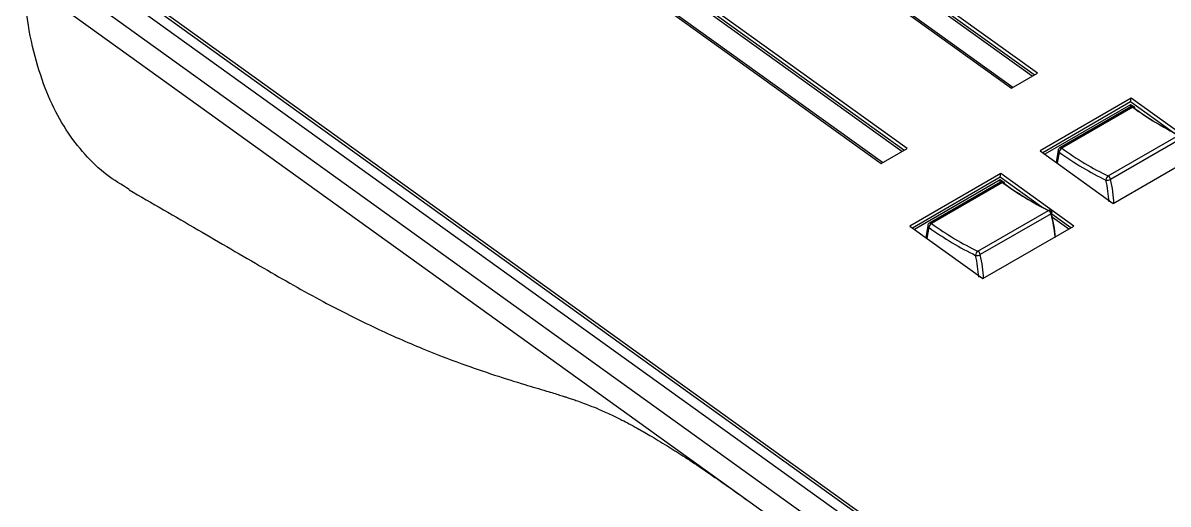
# Model space of a CAD drawing. Header units: inches. Extents: x 1.2 to 43.4, y 1.7 to 28.6.
# Drawn here: x 1.161 to 5.441, y 11.608 to 13.407 of the extents above; entities that cross this region are included whole.
import ezdxf

# ---------------------------------------------------------------- set-up
doc = ezdxf.new("R2010")
doc.units = ezdxf.units.IN
doc.header["$MEASUREMENT"] = 0

msp = doc.modelspace()

# ---------------------------------------------------------------- linework, layer by layer
for p, q in [((4.9335, 13.2079), (3.8593, 13.9803)), ((4.9412, 13.2124), (3.8662, 13.9855)), ((4.9529, 13.2191), (3.8768, 13.9929)), ((3.788, 13.9314), (4.8561, 13.1633)), ((4.8606, 13.1659), (3.7937, 13.933)), ((1.2564, 13.7032), (7.7758, 9.0153)), ((4.4463, 12.9267), (3.3722, 13.6991)), ((4.4541, 12.9312), (3.3791, 13.7043)), ((4.4658, 12.9379), (3.3897, 13.7117)), ((7.7299, 8.9477), (1.172, 13.6633)), ((1.3361, 13.6899), (7.8097, 9.0349)), ((1.3881, 13.6647), (7.8304, 9.0323)), ((3.3009, 13.6502), (4.369, 12.8821)), ((4.3735, 12.8847), (3.3066, 13.6518)), ((7.4311, 9.0614), (1.1614, 13.5697)), ((4.8561, 13.1633), (4.9529, 13.2191)), ((5.3029, 13.1253), (4.9626, 12.9289)), ((5.3013, 13.1114), (4.9726, 12.9216)), ((5.3013, 13.1013), (4.9804, 12.9161)), ((5.3002, 13.0924), (5.3013, 13.1013)), ((5.3013, 13.1114), (5.3029, 13.1253)), ((5.4562, 13), (5.3013, 13.1114)), ((5.3108, 13.0945), (5.3013, 13.1013)), ((5.5762, 12.9288), (5.3029, 13.1253)), ((5.3016, 13.0931), (5.0364, 12.9401)), ((5.309, 13.0918), (5.0439, 12.9387)), ((5.2173, 12.8349), (5.4815, 12.9875)), ((5.4908, 12.9748), (5.2266, 12.8223)), ((4.369, 12.8821), (4.4658, 12.9379)), ((4.9626, 12.9289), (5.2359, 12.7323)), ((5.0303, 12.9311), (5.0229, 12.8855)), ((5.2359, 12.7323), (5.5762, 12.9288)), ((5.0338, 12.9242), (5.0271, 12.8825)), ((4.8158, 12.8441), (4.4755, 12.6477)), ((4.8142, 12.8302), (4.8158, 12.8441)), ((5.0891, 12.6476), (4.8158, 12.8441)), ((4.8142, 12.8302), (4.4855, 12.6404)), ((4.8141, 12.8201), (4.4933, 12.6349)), ((4.8144, 12.8119), (4.5493, 12.6589)), ((4.8219, 12.8106), (4.5568, 12.6575)), ((4.8131, 12.8111), (4.8141, 12.8201)), ((4.8236, 12.8133), (4.8141, 12.8201)), ((4.9691, 12.7188), (4.8142, 12.8302)), ((4.7302, 12.5537), (4.9944, 12.7062)), ((5.0037, 12.6936), (4.7395, 12.5411)), ((5.0775, 12.6409), (5.0063, 12.692)), ((5.0697, 12.6364), (5.0091, 12.6799)), ((4.4755, 12.6477), (4.7488, 12.4511)), ((4.5431, 12.6499), (4.5357, 12.6043)), ((4.5467, 12.643), (4.54, 12.6013)), ((4.7488, 12.4511), (5.0891, 12.6476))]:
    msp.add_line(p, q)
at = {"flags": 128}
msp.add_lwpolyline([(5.0037, 12.6936), (5.0053, 12.6947), (5.0064, 12.6958), (5.0072, 12.6969), (5.0075, 12.698), (5.0074, 12.6986)], dxfattribs=at)
for centre, radius, start, end in [((5.3079, 13.0822), 0.0127, 54.1186, 119.9973), ((5.3042, 13.0865), 0.00709, 47.3605, 111.9916), ((5.3126, 13.0874), 0.00566, 61.9446, 129.8657), ((5.3119, 13.0887), 0.00505, 347.6435, 48.0312), ((5.0378, 12.9306), 0.00754, 176.0561, 238.4483), ((5.0428, 12.9291), 0.0127, 119.9973, 170.7801), ((5.0556, 12.9199), 0.0221, 121.8279, 168.8216), ((5.0391, 12.9335), 0.00709, 47.3605, 111.9916), ((4.8208, 12.801), 0.0127, 54.1186, 119.9973), ((4.8171, 12.8053), 0.00709, 47.3605, 111.9916), ((4.8255, 12.8062), 0.00566, 61.9446, 129.8657), ((4.8248, 12.8074), 0.00505, 347.6575, 48.027), ((5.2274, 12.8197), 0.0183, 123.5773, 181.2941), ((5.2132, 12.848), 0.029, 262.0239, 297.5862), ((5.2077, 12.8181), 0.0193, 12.475, 60.301), ((4.9982, 12.7007), 0.0067, 67.7935, 124.0754), ((4.9848, 12.6894), 0.0193, 12.475, 60.301), ((4.9952, 12.6955), 0.0127, 14.1861, 64.0927), ((4.5556, 12.6479), 0.0127, 119.9973, 170.7801), ((4.5507, 12.6494), 0.00754, 176.0561, 238.4483), ((4.5684, 12.6387), 0.0221, 121.8279, 168.8216), ((4.552, 12.6523), 0.00709, 47.3605, 111.9916), ((4.7403, 12.5385), 0.0183, 123.5756, 181.2942), ((4.7261, 12.5668), 0.029, 262.0238, 297.5872), ((4.7206, 12.5369), 0.0193, 12.475, 60.301)]:
    msp.add_arc(centre, radius, start, end)
for centre, major_axis, ratio, start_param, end_param in [((5.3909, 13.9648), (-0.6031, 0.9995), 0.560208, 2.219453, 2.429452), ((5.3998, 13.9702), (-0.6095, 1.0105), 0.560393, 2.219562, 2.429561), ((5.1694, 13.837), (-0.5627, 1.0228), 0.594248, 2.242544, 2.452543), ((5.1605, 13.8321), (-0.5691, 1.0338), 0.594069, 2.242405, 2.452404), ((4.9037, 13.6836), (-0.6031, 0.9995), 0.560208, 2.219453, 2.429452), ((4.9127, 13.689), (-0.6095, 1.0105), 0.560393, 2.219562, 2.429561), ((4.8726, 12.8908), (-0.2375, 0.4315), 0.594069, 4.053627, 4.238144), ((4.8815, 12.8957), (-0.2439, 0.4425), 0.593655, 4.034854, 4.237824), ((4.6661, 12.7713), (-0.2607, 0.4328), 0.560822, 4.019259, 4.215556), ((4.675, 12.7768), (-0.2544, 0.4218), 0.560393, 3.990416, 4.215301), ((4.6734, 13.5509), (-0.5691, 1.0338), 0.594069, 2.242405, 2.452404), ((4.6823, 13.5558), (-0.5627, 1.0228), 0.594248, 2.242544, 2.452543), ((4.3944, 12.6145), (-0.2439, 0.4425), 0.593655, 4.034854, 4.237824), ((4.3855, 12.6096), (-0.2375, 0.4315), 0.594069, 4.053627, 4.238144)]:
    msp.add_ellipse(centre, major_axis=major_axis, ratio=ratio, start_param=start_param, end_param=end_param)
for points, knots in [([(1.5587, 12.7847), (1.5303, 12.8018), (1.4702, 12.8379), (1.3919, 12.9132), (1.3205, 13.0058), (1.2615, 13.1157), (1.2138, 13.2462), (1.1784, 13.3962), (1.1671, 13.5118), (1.1614, 13.5697)], [0, 0, 0, 0, 0.123995, 0.262147, 0.400292, 0.542492, 0.684698, 0.841728, 1, 1, 1, 1]), ([(1.558, 12.7835), (1.6439, 12.7336), (1.8122, 12.6358), (2.054, 12.4944), (2.2764, 12.3665), (2.4742, 12.2677), (2.647, 12.1915), (2.7948, 12.1346), (2.9228, 12.0907), (3.0293, 12.0575), (3.1105, 12.0333), (3.162, 12.0177), (3.1853, 12.0104), (3.1967, 12.0068), (3.2117, 12.0019), (3.2303, 11.9956), (3.2532, 11.9874), (3.2817, 11.9765), (3.3173, 11.9619), (3.3579, 11.9436), (3.3971, 11.9242), (3.4255, 11.9094), (3.4585, 11.8916), (3.5068, 11.864), (3.5683, 11.827), (3.6319, 11.7866), (3.7013, 11.7405), (3.7821, 11.6849), (3.8405, 11.6431), (3.8717, 11.6208)], [0, 0, 0, 0, 0.085036, 0.166635, 0.240813, 0.307524, 0.366744, 0.418464, 0.462698, 0.504899, 0.537069, 0.55938, 0.56997, 0.580768, 0.594997, 0.612087, 0.635117, 0.658872, 0.689802, 0.726678, 0.756613, 0.777726, 0.797116, 0.821001, 0.849936, 0.878061, 0.912587, 0.953309, 1, 1, 1, 1])]:
    msp.add_open_spline(points, degree=3, knots=knots)

doc.saveas('drawing.dxf')
